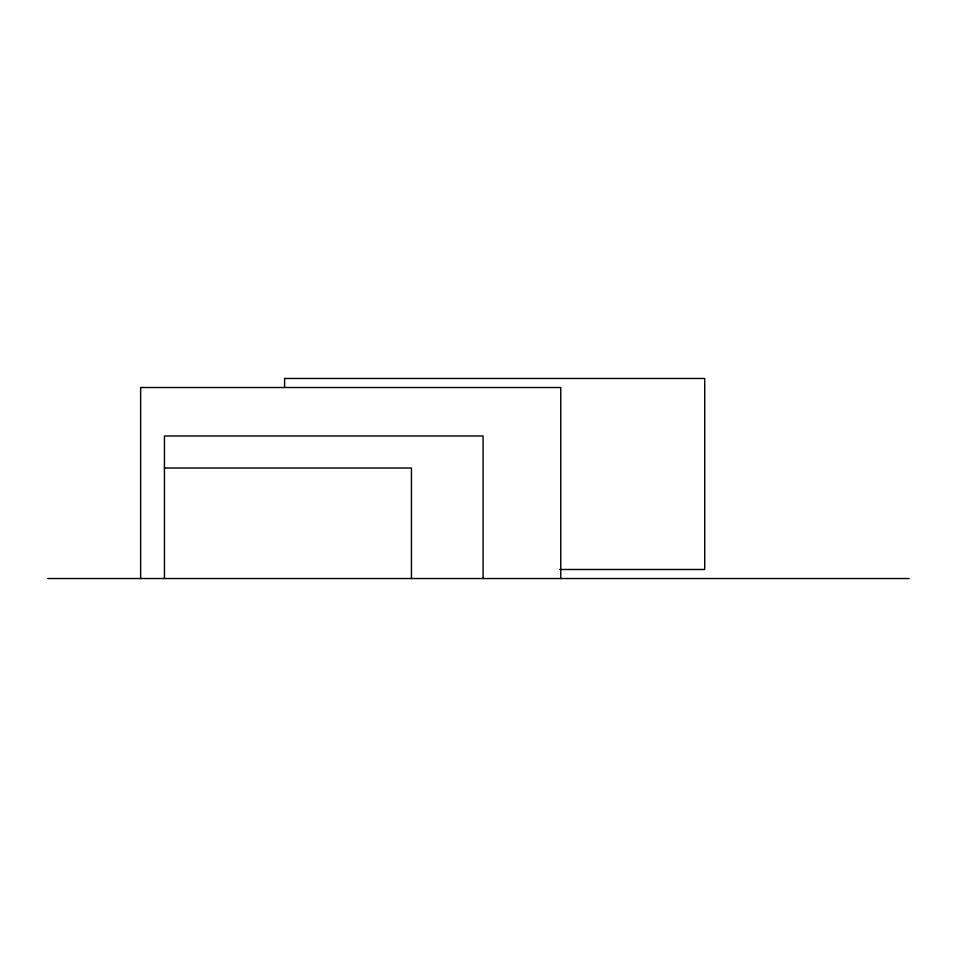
<?xml version="1.0" encoding="UTF-8"?>
<svg xmlns="http://www.w3.org/2000/svg" width="957" height="957" viewBox="0 0 957 957"><rect width="100%" height="100%" fill="white"/><g stroke="black" fill="none" stroke-linecap="round" stroke-linejoin="round"><path stroke-width="1.44" d="M164.448 468.021L411.45 468.021L411.45 578.53M559.63 569.487L704.711 569.487L704.711 378.47L284.6 378.47L284.6 387.429M47.85 578.53L909.15 578.53M560.754 578.53L560.754 387.513L140.643 387.513L140.643 578.53M483.082 578.53L483.082 435.973L164.448 435.973L164.448 578.53"/></g></svg>
